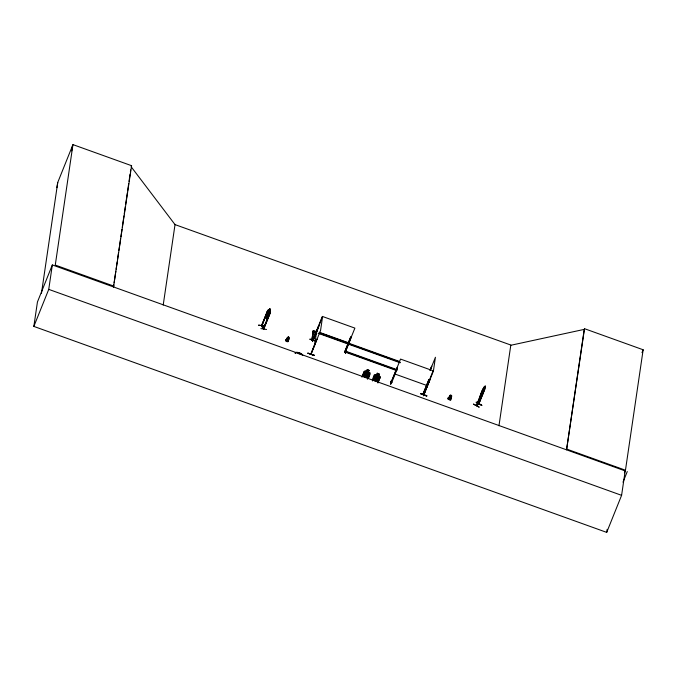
<?xml version="1.0" encoding="UTF-8"?>
<svg xmlns="http://www.w3.org/2000/svg" width="677" height="677" viewBox="0 0 677 677"><rect width="100%" height="100%" fill="white"/><g stroke="black" fill="none" stroke-linecap="round" stroke-linejoin="round"><path stroke-width="1.02" d="M309.854 339.321L316.083 341.191L309.964 339.025M312.85 339.507L312.512 341.563L312.444 339.676M311.259 353.546L310.768 354.232L316.76 339.152M312.512 341.563L312.808 339.524M312.96 340.082L312.977 340.743L322.582 316.65L320.56 330.461L310.98 354.308L316.971 339.228M312.952 340.057L313.51 340.159M313.011 340.455L318.969 325.654M313.349 340.438L317.716 329.513M313.908 355.51L314.052 355.053M344.838 351.431L345.592 351.422M345.524 353.386L345.668 350.398L345.355 353.047M345.541 353.436L345.888 350.821M350.72 336.926L344.745 351.862L350.72 336.926L351.261 337.214L345.329 352.133L396.739 370.615M390.747 381.379L390.722 384.13L391.179 381.21L390.731 381.405M390.722 384.13L391.154 381.21M391.188 382.37L391.746 382.581M391.721 382.725L391.247 382.277M396.908 368.076L397.467 368.271L391.509 383.089L390.891 382.869L391.518 383.004M423.057 393.997L424.132 394.166M423.489 395.85L423.853 393.269M423.26 393.786L424.124 394.124M426.755 396.113L420.662 393.794L426.772 395.969M429.472 379.78L428.93 379.492L422.897 394.386L428.93 379.492L429.819 379.839L423.616 394.818M431.782 366.502L430.25 370.311M288.114 341.25C292.523 332.255 282.774 340.827 287.37 341.352C290.044 340.633 288.461 332.458 286.016 340.573M450.535 399.405C454.775 390.807 446.177 398.161 449.223 399.328C452.625 401.072 450.89 389.123 448.724 399.049M481.66 392.711L481.491 393.904L483.26 391.67L484.571 387.887M33.85 326.416L37.438 301.993L52.332 264.944L625.184 470.913L621.596 495.336L606.702 532.384L33.85 326.416L48.744 289.367L52.332 264.944M41.432 293.539L57.748 182.435L72.955 144.616L131.592 165.696L113.474 287.226L113.821 284.848M72.955 144.616L55.269 265.062L113.905 286.143M114.125 282.766L115.818 271.265M116.122 269.175L117.197 261.864M117.502 259.773L118.577 252.462M118.881 250.372L120.574 238.879M120.878 236.789L121.953 229.469M122.258 227.379L123.95 215.887M124.255 213.797L125.33 206.485M125.634 204.395L127.318 192.903M127.631 190.812L128.706 183.492M129.011 181.402L130.086 174.091M130.39 172L130.695 169.91M163.208 305.065L175.064 224.324M288.427 340.709C289.773 342.604 284.171 341.724 285.846 339.719M313.07 340.531L311.86 340.099L313.197 330.968L313.383 330.503L316.354 331.569M311.86 340.099L313.383 330.503M313.028 340.497L314.5 331.434L314.314 331.899M314.602 345.278L316.624 331.476M345.329 352.133L345.405 351.634L396.925 370.158M345.515 351.668L345.592 351.168L397.001 369.65M362.229 376.319L364.201 371.394L365.165 371.004L369.828 372.705L370.209 373.56L368.246 378.443M363.803 372.646L364.353 372.841L362.864 376.547M365.165 371.004L366.502 371.58L367.239 369.727L369.109 370.429M366.46 371.495L367.196 369.642L369.193 370.395L368.373 372.248L369.134 373.188L367.763 376.598L366.181 377.69L364.311 377.021L363.896 375.202L365.258 371.8L366.511 371.555M369.227 374.601L369.786 374.796L368.296 378.502M373.814 376.243L374.364 376.446L372.511 380.982M378.181 382.04L380.212 377.182L379.839 376.277L375.176 374.601L376.505 375.176L377.199 373.239L379.205 373.992L378.477 375.786M376.463 375.092L375.27 375.397L373.899 378.798L374.313 380.618L376.184 381.295L377.774 380.195L379.137 376.793L378.384 375.82L379.112 374L377.199 373.239M379.238 378.198L379.797 378.308M427.449 385.89L427.737 383.918M448.132 397.932C446.845 399.498 451.923 401.046 450.967 398.897M448.149 397.89L447.988 398.99L450.67 400.056M510.703 345.295L584.234 329.386L584.513 328.692L643.15 349.772L625.463 470.219L624.406 472.851M498.966 425.782L510.822 345.042L175.021 224.603L131.16 166.779L131.592 165.696M584.234 329.386L566.547 449.833L584.513 328.692M606.702 532.384L607.151 529.338M56.893 187.647L57.748 182.435M71.669 150.903L72.524 145.69M480.602 394.463L482.599 389.571L476.473 405.354M482.574 389.563L483.209 388.767L482.659 389.605M483.124 388.733L485.138 387.515L478.707 404.186L484.884 389.182M483.403 389.123L484.199 388.53M483.683 388.37L484.419 386.567L476.743 405.531M287.852 341.377L288.597 337.374L287.37 341.352M450.264 399.54L451.051 395.512M260.865 328.607L266.577 329.487M266.044 314.864L265.612 316.963L267.288 319.502L265.536 316.98L266.086 314.805M288.004 339.829L288.588 337.256M450.62 397.128L451.009 395.419M261.381 325.84L267.55 311.048L261.821 326.196L261.356 325.806L263.336 328.709M262.058 325.654L261.728 325.544M263.539 328.227L263.979 328.497M266.755 318.723L270.47 309.584L269.624 311.42L270.199 313.129L263.776 329.098L264.005 328.506M481.694 405.354L476.185 402.146L481.787 405.295M480.687 394.505C478.681 398.068 483.48 394.268 483.175 392.888M449.782 399.506L450.933 395.529M307.849 353.123L313.916 355.476M314.035 355.095L307.815 353.182L313.933 355.357M420.772 393.532L426.891 395.681M287.911 338.805L288.512 337.214L287.166 339.456M450.332 396.967L450.924 395.376M264.428 325.967L258.504 325.163L264.436 325.959M261.517 326.086L268.574 309.626L270.182 312.182L270.123 313.121L267.212 319.4M261.601 326.128L267.356 311.014M266.103 317.708L269.759 308.509L267.06 313.908L266.823 315.905L267.491 316.904L268.43 315.981M269.514 313.95L263.505 329.03L269.514 314.213M313.316 331.011L313.129 331.468L316.091 332.534M312.74 340.328L322.328 316.413L354.892 328.117L345.236 352.04L344.805 351.888M312.766 340.641L318.757 325.586M345.668 350.398L345.879 350.83M361.958 377.191L364.26 371.436M367.366 379.23L369.244 374.508M372.316 379.949L374.212 374.99L375.176 374.601M377.749 381.904L379.247 378.104M377.927 383.021L380.212 377.157M390.891 382.869L396.925 367.983M390.967 382.911L400.53 359.072L433.094 370.776L423.59 394.801M391.441 383.097L391.797 382.48M430.039 370.234L431.604 366.189M430.217 370.226L435.429 357.261L433.407 371.064L423.853 394.894M423.497 394.606L423.743 393.972M423.904 394.666L429.819 379.839M473.57 404.084L479.164 407.08M483.683 388.429L476.464 405.65L478.834 403.788M481.525 395.224L485.248 386.025L484.52 387.963M485.138 387.997L478.453 404.042L478.969 403.644M641.991 352.649L643.15 349.772M622.984 482.193L627.266 471.556M286.803 341.166L288.427 337.341M449.223 399.328L450.848 395.495M299.209 353.851L298.506 353.411L299.344 353.411M298.726 353.428L299.09 353.665M449.587 397.619L450.84 395.343M286.312 340.886L288.351 337.29M476.295 405.498L478.724 403.873M478.977 404.034L476.498 405.658M268.016 309.964L268.574 309.626M269.023 310.337L268.49 309.711M268.744 311.09L269.446 312.038M267.212 319.493L268.202 317.97M448.436 398.736L450.764 395.453M286.007 340.319L288.343 337.18M448.419 398.482L450.764 395.343M476.963 404.99L476.481 404.939M476.202 402.333L481.787 405.328M478.639 403.687L476.896 405.074M484.419 386.609L485.307 386.059M484.436 386.821L484.935 386.499L484.19 387.43M482.075 392.44L482.845 391.941M298.532 353.284L299.183 353.216M299.065 353.716L299.403 353.572M345.558 351.524L345.025 351.346M345.278 352.04L344.813 351.871M286.269 340.192L286.752 340.218M448.69 398.347L449.173 398.381M263.683 328.353L261.779 325.781M263.996 328.565L261.974 325.815M269.734 311.403L269.801 312.571L263.353 328.768M299.302 353.716L299.276 353.259M313.443 339.972L313.019 339.82M344.83 351.744L345.312 351.938M318.698 325.502L319.248 325.705M319.332 332.297L348.934 342.934M319.324 332.635L399.438 361.442M313.197 330.968L316.277 332.077M319.138 333.101L400.242 362.263M318.072 333.245L400.166 362.762M312.046 339.634L313.231 340.066M394.573 373.89L427.136 385.594M368.373 372.248L369.777 372.756M378.375 375.853L379.78 376.353M566.827 449.139L625.463 470.219M48.744 289.367L621.596 495.336M261.576 325.832L262.964 327.888M473.443 404.194L479.045 407.122M269.7 308.5L270.47 309.584M270.182 309.736L269.759 309.093L269.937 310.345M267.415 314.441L268.075 315.44M295.257 353.055A4.045 1.591 21.9 0 1 298.794 352.649A4.045 1.591 21.9 0 1 302.78 355.315M295.307 353.039A4.045 1.591 21.9 0 1 298.65 352.996A4.045 1.591 21.9 0 1 302.314 355.146M295.18 353.182A4.07 1.599 21.9 0 1 298.235 352.632A4.07 1.599 21.9 0 1 302.416 354.934M368.863 373.129L366.773 374.762C368.584 377.961 365.817 378.215 366.189 375.007C364.184 377.588 362.364 375.743 365.944 374.474C364.074 371.351 366.993 371.208 366.545 374.212L368.254 372.925L368.863 373.129M378.875 376.725L376.784 378.358C378.587 381.557 375.82 381.811 376.192 378.604C374.212 381.016 372.155 379.721 375.947 378.079C374.076 374.948 376.996 374.813 376.556 377.808L378.265 376.522L378.875 376.725M366.265 372.155L364.895 375.566L366.765 376.234L368.136 372.832L366.265 372.155M367.45 370.15L367.205 370.759L368.406 371.191L368.652 370.581L367.45 370.15M376.268 375.76L374.897 379.162L376.767 379.831L378.138 376.429L376.268 375.76M377.461 373.746L377.216 374.356L378.418 374.787L378.663 374.178L377.461 373.746"/></g></svg>
